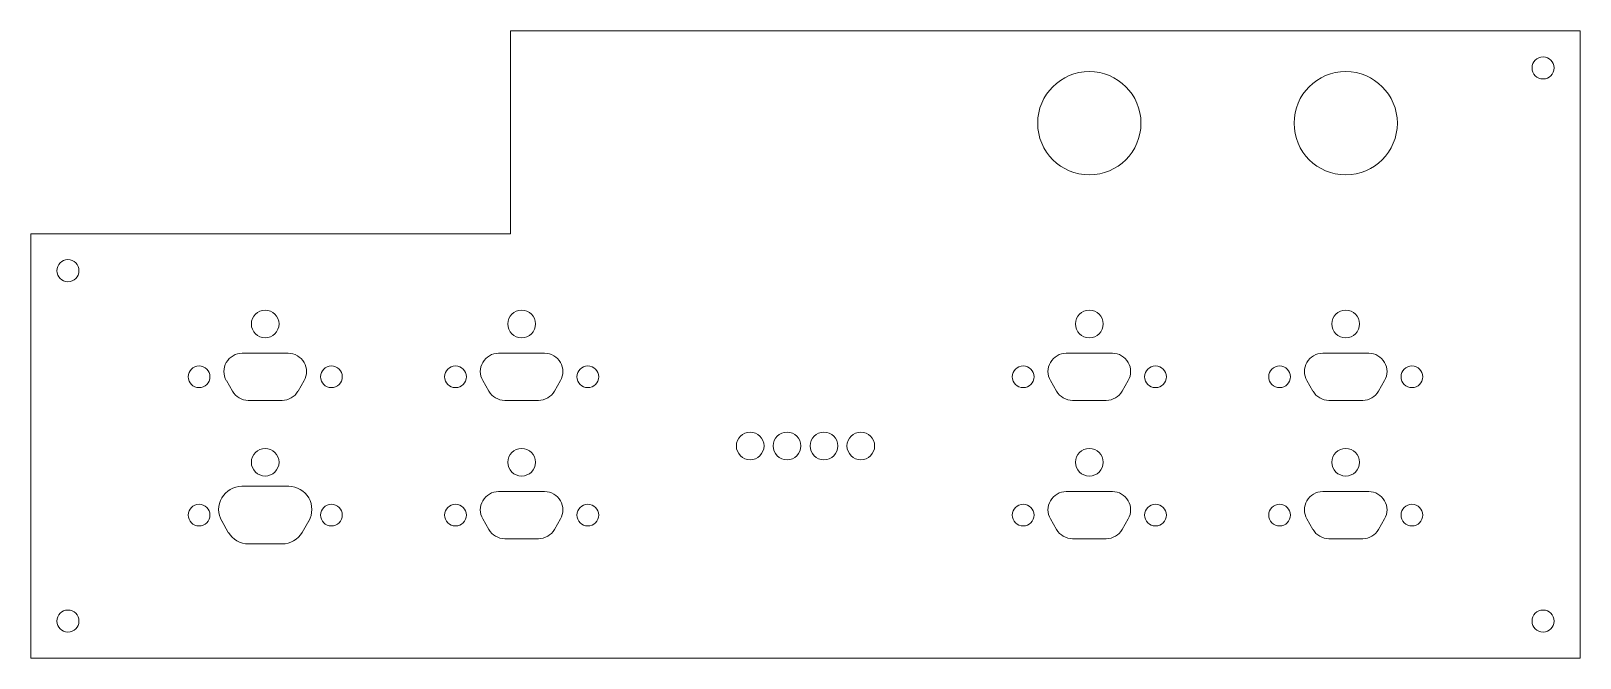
# Model space of a CAD drawing. Header units: millimetres. Extents: x -84 to 84, y -23 to 45.
import ezdxf

# ---------------------------------------------------------------- set-up
doc = ezdxf.new("R2010")
doc.units = ezdxf.units.MM

msp = doc.modelspace()

# ---------------------------------------------------------------- linework, layer by layer
at = {"color": 7, "linetype": 'Continuous', "lineweight": 15}
for p, q in [((-32, 45), (-32, 23)), ((84, 45), (-32, 45)), ((84, -23), (84, 45)), ((-84, 23), (-84, -23)), ((-32, 23), (-84, 23)), ((-56.1, 10.06), (-61.1, 10.06)), ((-28.29, 10.06), (-33.29, 10.06)), ((33.28, 10.06), (28.28, 10.06)), ((61.09, 10.06), (56.09, 10.06)), ((-62.81, 7.08), (-62.15, 5.93)), ((-55.04, 5.93), (-54.38, 7.08)), ((-35, 7.08), (-34.34, 5.93)), ((-27.23, 5.93), (-26.57, 7.08)), ((26.57, 7.08), (27.23, 5.93)), ((34.34, 5.93), (35, 7.08)), ((54.38, 7.08), (55.04, 5.93)), ((62.15, 5.93), (62.81, 7.08)), ((-60.43, 4.94), (-56.76, 4.94)), ((-32.62, 4.94), (-28.95, 4.94)), ((28.95, 4.94), (32.62, 4.94)), ((56.76, 4.94), (60.43, 4.94)), ((-61.14, -4.38), (-56.05, -4.38)), ((-28.29, -4.94), (-33.29, -4.94)), ((33.28, -4.94), (28.28, -4.94)), ((61.09, -4.94), (56.09, -4.94)), ((-62.6, -9.37), (-63.31, -8.14)), ((-53.88, -8.14), (-54.59, -9.37)), ((-35, -7.92), (-34.34, -9.07)), ((-27.23, -9.07), (-26.57, -7.92)), ((26.57, -7.92), (27.23, -9.07)), ((34.34, -9.07), (35, -7.92)), ((54.38, -7.92), (55.04, -9.07)), ((62.15, -9.07), (62.81, -7.92)), ((-32.62, -10.06), (-28.95, -10.06)), ((28.95, -10.06), (32.62, -10.06)), ((56.76, -10.06), (60.43, -10.06)), ((-56.77, -10.62), (-60.42, -10.62)), ((-84, -23), (84, -23))]:
    msp.add_line(p, q, dxfattribs=at)
for centre, radius in [((80, 41), 1.2), ((30.78, 35), 5.6), ((58.59, 35), 5.6), ((-80, 19), 1.2), ((-58.6, 13.23), 1.5), ((-30.79, 13.23), 1.5), ((30.78, 13.23), 1.5), ((58.59, 13.23), 1.5), ((-65.77, 7.5), 1.18), ((-51.42, 7.5), 1.18), ((-37.96, 7.5), 1.18), ((-23.61, 7.5), 1.18), ((23.61, 7.5), 1.18), ((37.96, 7.5), 1.18), ((51.42, 7.5), 1.18), ((65.77, 7.5), 1.18), ((-6, 0), 1.5), ((-2, 0), 1.5), ((2, 0), 1.5), ((6, 0), 1.5), ((-58.6, -1.77), 1.5), ((-30.79, -1.77), 1.5), ((30.78, -1.77), 1.5), ((58.59, -1.77), 1.5), ((-65.77, -7.5), 1.18), ((-51.42, -7.5), 1.18), ((-37.96, -7.5), 1.18), ((-23.61, -7.5), 1.18), ((23.61, -7.5), 1.18), ((37.96, -7.5), 1.18), ((51.42, -7.5), 1.18), ((65.77, -7.5), 1.18), ((-80, -19), 1.2), ((80, -19), 1.2)]:
    msp.add_circle(centre, radius, dxfattribs=at)
for centre, radius, start, end in [((-61.1, 8.07), 1.98, 90, 210), ((-56.1, 8.07), 1.98, 330, 90), ((-33.29, 8.07), 1.98, 90, 210), ((-28.29, 8.07), 1.98, 330, 90), ((28.28, 8.07), 1.98, 90, 210), ((33.28, 8.07), 1.98, 330, 90), ((56.09, 8.07), 1.98, 90, 210), ((61.09, 8.07), 1.98, 330, 90), ((-60.43, 6.92), 1.98, 210, 270), ((-56.76, 6.92), 1.98, 270, 330), ((-32.62, 6.92), 1.98, 210, 270), ((-28.95, 6.92), 1.98, 270, 330), ((28.95, 6.92), 1.98, 210, 270), ((32.62, 6.92), 1.98, 270, 330), ((56.76, 6.92), 1.98, 210, 270), ((60.43, 6.92), 1.98, 270, 330), ((-61.14, -6.89), 2.51, 90, 210), ((-56.05, -6.89), 2.51, 330, 90), ((-33.29, -6.93), 1.98, 90, 210), ((-28.29, -6.93), 1.98, 330, 90), ((28.28, -6.93), 1.98, 90, 210), ((33.28, -6.93), 1.98, 330, 90), ((56.09, -6.93), 1.98, 90, 210), ((61.09, -6.93), 1.98, 330, 90), ((-60.42, -8.12), 2.51, 210, 270), ((-56.77, -8.12), 2.51, 270, 330), ((-32.62, -8.08), 1.98, 210, 270), ((-28.95, -8.08), 1.98, 270, 330), ((28.95, -8.08), 1.98, 210, 270), ((32.62, -8.08), 1.98, 270, 330), ((56.76, -8.08), 1.98, 210, 270), ((60.43, -8.08), 1.98, 270, 330)]:
    msp.add_arc(centre, radius, start, end, dxfattribs=at)

doc.saveas('drawing.dxf')
